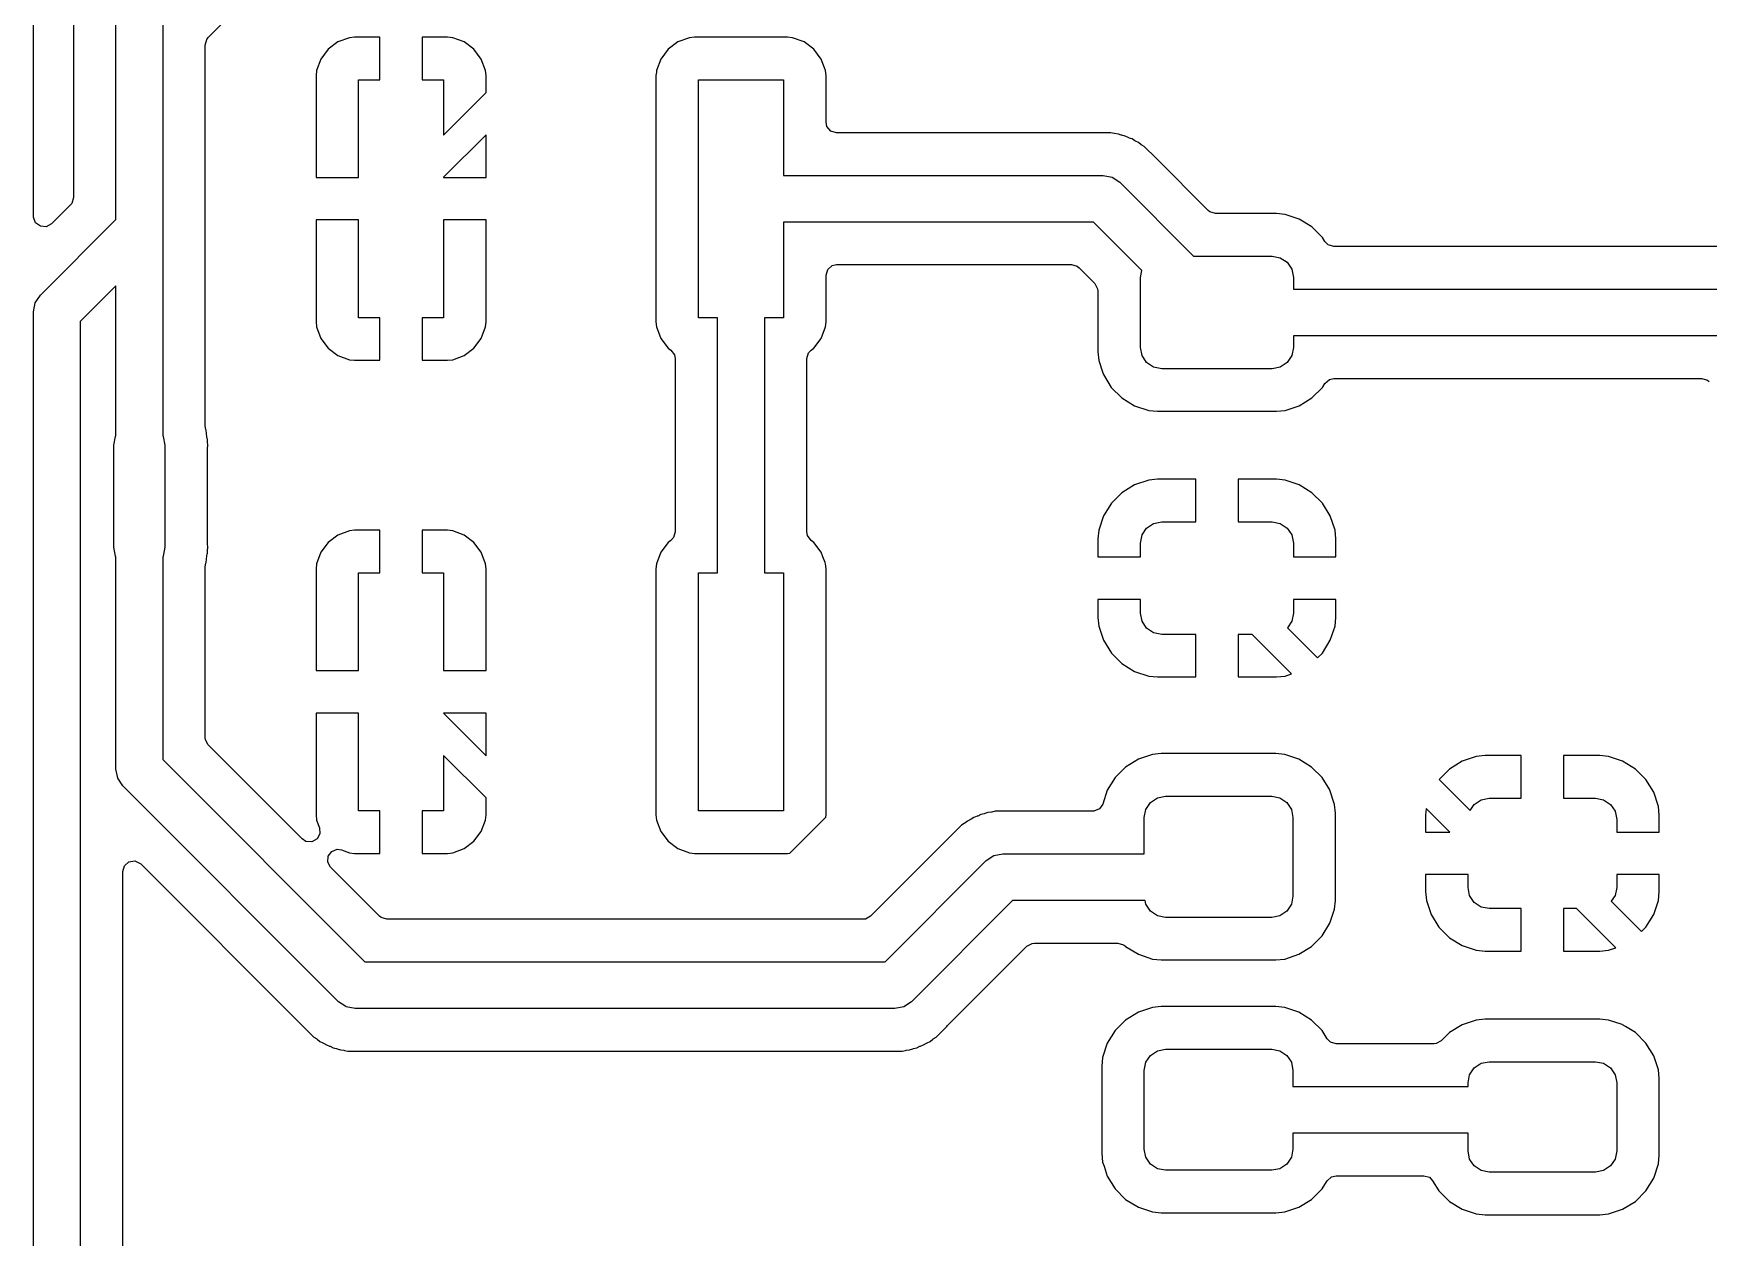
# Model space of a CAD drawing. Extents: x 3.05 to 6.13, y -3.89 to -1.91.
# Drawn here: x 3.051 to 3.827, y -3.367 to -2.809 of the extents above; entities that cross this region are included whole.
import ezdxf

# ---------------------------------------------------------------- set-up
doc = ezdxf.new("R2010")
doc.units = 0
doc.header["$MEASUREMENT"] = 0
doc.layers.add('BLACK', color=7, linetype='CONTINUOUS')

msp = doc.modelspace()

# ---------------------------------------------------------------- linework, layer by layer
at = {"layer": 'BLACK', "linetype": 'CONTINUOUS'}
for p, q in [((3.051, -2.89403), (3.051, -2.36094)), ((3.13196, -2.81122), (3.16122, -2.78196)), ((3.06947, -2.79656), (3.06947, -2.88533)), ((3.08917, -2.89552), (3.08917, -2.8)), ((3.11083, -2.80448), (3.11083, -2.9)), ((3.13053, -2.81467), (3.13131, -2.81203)), ((3.13053, -2.87598), (3.13053, -2.81467)), ((3.13131, -2.81203), (3.13196, -2.81122)), ((3.18751, -2.81665), (3.18412, -2.82118)), ((3.19204, -2.81325), (3.18751, -2.81665)), ((3.18751, -2.81665), (3.18751, -2.81665)), ((3.19735, -2.81128), (3.19204, -2.81325)), ((3.19204, -2.81325), (3.19204, -2.81325)), ((3.19969, -2.81102), (3.19735, -2.81128)), ((3.19735, -2.81128), (3.19735, -2.81128)), ((3.21142, -2.81102), (3.19969, -2.81102)), ((3.21142, -2.83071), (3.21142, -2.81102)), ((3.24283, -2.81102), (3.2311, -2.81102)), ((3.2311, -2.81102), (3.2311, -2.83071)), ((3.24517, -2.81128), (3.24283, -2.81102)), ((3.25048, -2.81325), (3.24517, -2.81128)), ((3.24517, -2.81128), (3.24517, -2.81128)), ((3.25501, -2.81665), (3.25048, -2.81325)), ((3.25048, -2.81325), (3.25048, -2.81325)), ((3.2584, -2.82118), (3.25501, -2.81665)), ((3.25501, -2.81665), (3.25501, -2.81665)), ((3.34498, -2.81663), (3.34158, -2.82117)), ((3.34951, -2.81324), (3.34498, -2.81663)), ((3.34498, -2.81663), (3.34498, -2.81663)), ((3.35482, -2.81126), (3.34951, -2.81324)), ((3.34951, -2.81324), (3.34951, -2.81324)), ((3.35717, -2.811), (3.35482, -2.81126)), ((3.40031, -2.811), (3.35717, -2.811)), ((3.35717, -2.811), (3.35717, -2.811)), ((3.40266, -2.81126), (3.40031, -2.811)), ((3.40031, -2.811), (3.40031, -2.811)), ((3.40031, -2.811), (3.40031, -2.811)), ((3.40031, -2.811), (3.40031, -2.811)), ((3.40797, -2.81324), (3.40266, -2.81126)), ((3.40266, -2.81126), (3.40266, -2.81126)), ((3.4125, -2.81663), (3.40797, -2.81324)), ((3.40797, -2.81324), (3.40797, -2.81324)), ((3.4159, -2.82117), (3.4125, -2.81663)), ((3.4125, -2.81663), (3.4125, -2.81663)), ((3.18412, -2.82118), (3.18214, -2.82648)), ((3.18412, -2.82118), (3.18412, -2.82118)), ((3.26038, -2.82648), (3.2584, -2.82118)), ((3.2584, -2.82118), (3.2584, -2.82118)), ((3.34158, -2.82117), (3.3396, -2.82648)), ((3.34158, -2.82117), (3.34158, -2.82117)), ((3.41743, -2.82528), (3.4159, -2.82117)), ((3.4159, -2.82117), (3.4159, -2.82117)), ((3.18214, -2.82648), (3.18189, -2.82883)), ((3.18189, -2.82883), (3.18189, -2.87598)), ((3.18214, -2.82648), (3.18214, -2.82648)), ((3.20157, -2.87598), (3.20157, -2.83071)), ((3.20157, -2.83071), (3.21142, -2.83071)), ((3.2311, -2.83071), (3.24094, -2.83071)), ((3.24094, -2.83071), (3.24094, -2.8564)), ((3.26063, -2.82883), (3.26038, -2.82648)), ((3.26038, -2.82648), (3.26038, -2.82648)), ((3.26063, -2.83671), (3.26063, -2.82883)), ((3.26063, -2.82883), (3.26063, -2.82883)), ((3.33952, -2.82725), (3.33935, -2.82882)), ((3.33935, -2.82882), (3.33935, -2.82882)), ((3.33935, -2.82882), (3.33935, -2.94283)), ((3.3396, -2.82648), (3.33952, -2.82725)), ((3.35906, -2.94094), (3.35906, -2.83071)), ((3.35906, -2.83071), (3.39843, -2.83071)), ((3.39843, -2.83071), (3.39843, -2.875)), ((3.41788, -2.82648), (3.41743, -2.82528)), ((3.41813, -2.82882), (3.41788, -2.82648)), ((3.41813, -2.85041), (3.41813, -2.82882)), ((3.41813, -2.82882), (3.41813, -2.82882)), ((3.41813, -2.82882), (3.41813, -2.82882)), ((3.24094, -2.8564), (3.26063, -2.83671)), ((3.41857, -2.85244), (3.41813, -2.85041)), ((3.42037, -2.85452), (3.41857, -2.85244)), ((3.42301, -2.8553), (3.42037, -2.85452)), ((3.54827, -2.8553), (3.42301, -2.8553)), ((3.55, -2.8553), (3.54827, -2.8553)), ((3.55154, -2.85565), (3.55, -2.8553)), ((3.55, -2.8553), (3.55, -2.8553)), ((3.26063, -2.8562), (3.24094, -2.87589)), ((3.26063, -2.87598), (3.26063, -2.8562)), ((3.55181, -2.85569), (3.55154, -2.85565)), ((3.55339, -2.85587), (3.55181, -2.85569)), ((3.55369, -2.85598), (3.55339, -2.85587)), ((3.55339, -2.85587), (3.55339, -2.85587)), ((3.55339, -2.85587), (3.55339, -2.85587)), ((3.55489, -2.8564), (3.55369, -2.85598)), ((3.55515, -2.85647), (3.55489, -2.8564)), ((3.5567, -2.85683), (3.55515, -2.85647)), ((3.55813, -2.85752), (3.5567, -2.85683)), ((3.5567, -2.85683), (3.5567, -2.85683)), ((3.55839, -2.85762), (3.55813, -2.85752)), ((3.55914, -2.85788), (3.55839, -2.85762)), ((3.55989, -2.85814), (3.55914, -2.85788)), ((3.56123, -2.85899), (3.55989, -2.85814)), ((3.55989, -2.85814), (3.55989, -2.85814)), ((3.55989, -2.85814), (3.55989, -2.85814)), ((3.56147, -2.85912), (3.56123, -2.85899)), ((3.5629, -2.85981), (3.56147, -2.85912)), ((3.56414, -2.8608), (3.5629, -2.85981)), ((3.5629, -2.85981), (3.5629, -2.85981)), ((3.56437, -2.86096), (3.56414, -2.8608)), ((3.56546, -2.86165), (3.56437, -2.86096)), ((3.56571, -2.86181), (3.56546, -2.86165)), ((3.57085, -2.86695), (3.56571, -2.86181)), ((3.56571, -2.86181), (3.56571, -2.86181)), ((3.59517, -2.89127), (3.57085, -2.86695)), ((3.57085, -2.86695), (3.57085, -2.86695)), ((3.13053, -2.89567), (3.13053, -2.87598)), ((3.18189, -2.87598), (3.20157, -2.87598)), ((3.24094, -2.87589), (3.24094, -2.87598)), ((3.24094, -2.87598), (3.26063, -2.87598)), ((3.39843, -2.875), (3.54656, -2.875)), ((3.54656, -2.875), (3.5507, -2.87582)), ((3.5507, -2.87582), (3.5507, -2.87582)), ((3.5507, -2.87582), (3.55421, -2.87817)), ((3.55421, -2.87817), (3.58844, -2.9124)), ((3.06947, -2.88533), (3.06869, -2.88797)), ((3.05102, -2.89438), (3.051, -2.89403)), ((3.06804, -2.88878), (3.05934, -2.89748)), ((3.06869, -2.88797), (3.06804, -2.88878)), ((3.59599, -2.89192), (3.59517, -2.89127)), ((3.59863, -2.8927), (3.59599, -2.89192)), ((3.62677, -2.8927), (3.59863, -2.8927)), ((3.63082, -2.89311), (3.62677, -2.8927)), ((3.62677, -2.8927), (3.62677, -2.8927)), ((3.63738, -2.89528), (3.63082, -2.89311)), ((3.63082, -2.89311), (3.63082, -2.89311)), ((3.05198, -2.89696), (3.05102, -2.89438)), ((3.05418, -2.89861), (3.05198, -2.89696)), ((3.05416, -2.93053), (3.08917, -2.89552)), ((3.05692, -2.8988), (3.05418, -2.89861)), ((3.05934, -2.89748), (3.05692, -2.8988)), ((3.11083, -2.9), (3.11083, -2.99549)), ((3.13053, -2.991), (3.13053, -2.89567)), ((3.20157, -2.89567), (3.18189, -2.89567)), ((3.18189, -2.89567), (3.18189, -2.94283)), ((3.20157, -2.94094), (3.20157, -2.89567)), ((3.26063, -2.89567), (3.24094, -2.89567)), ((3.24094, -2.89567), (3.24094, -2.94094)), ((3.26063, -2.94283), (3.26063, -2.89567)), ((3.54207, -2.89665), (3.39843, -2.89665)), ((3.39843, -2.89665), (3.39843, -2.94094)), ((3.56442, -2.91901), (3.54207, -2.89665)), ((3.64325, -2.89891), (3.63738, -2.89528)), ((3.64814, -2.90379), (3.64325, -2.89891)), ((3.64926, -2.90561), (3.64814, -2.90379)), ((3.64927, -2.90563), (3.64926, -2.90561)), ((3.65079, -2.90718), (3.64927, -2.90563)), ((3.65343, -2.90795), (3.65079, -2.90718)), ((3.8402, -2.90795), (3.65343, -2.90795)), ((3.4189, -2.9186), (3.42098, -2.9168)), ((3.42098, -2.9168), (3.42301, -2.91636)), ((3.42301, -2.91636), (3.53189, -2.91636)), ((3.53189, -2.91636), (3.53453, -2.91713)), ((3.53453, -2.91713), (3.53534, -2.91779)), ((3.58844, -2.9124), (3.6248, -2.9124)), ((3.6248, -2.9124), (3.62857, -2.91315)), ((3.62857, -2.91315), (3.63176, -2.91528)), ((3.63176, -2.91528), (3.6339, -2.91848)), ((3.41813, -2.92124), (3.4189, -2.9186)), ((3.41813, -2.94283), (3.41813, -2.92124)), ((3.53534, -2.91779), (3.54264, -2.92509)), ((3.54264, -2.92509), (3.54396, -2.92751)), ((3.56378, -2.92224), (3.56442, -2.91901)), ((3.56378, -2.95472), (3.56378, -2.92224)), ((3.6339, -2.91848), (3.63465, -2.92224)), ((3.63465, -2.92224), (3.63465, -2.92766)), ((3.05181, -2.93405), (3.05416, -2.93053)), ((3.05416, -2.93053), (3.05416, -2.93053)), ((3.08917, -2.92614), (3.07264, -2.94267)), ((3.08917, -2.99549), (3.08917, -2.92614)), ((3.54396, -2.92751), (3.54407, -2.92855)), ((3.54407, -2.92855), (3.54407, -2.95669)), ((3.63465, -2.92766), (3.83848, -2.92766)), ((3.05098, -2.93819), (3.05181, -2.93405)), ((3.05098, -3.26181), (3.05098, -2.93819)), ((3.07264, -2.94267), (3.07264, -3.26181)), ((3.18189, -2.94283), (3.18214, -2.94517)), ((3.18214, -2.94517), (3.18214, -2.94517)), ((3.18214, -2.94517), (3.18412, -2.95048)), ((3.21142, -2.94094), (3.20157, -2.94094)), ((3.21142, -2.96063), (3.21142, -2.94094)), ((3.24094, -2.94094), (3.2311, -2.94094)), ((3.2311, -2.94094), (3.2311, -2.96063)), ((3.2584, -2.95048), (3.26038, -2.94517)), ((3.26038, -2.94517), (3.26063, -2.94283)), ((3.26038, -2.94517), (3.26038, -2.94517)), ((3.26063, -2.94283), (3.26063, -2.94283)), ((3.33935, -2.94283), (3.33935, -2.94283)), ((3.33935, -2.94283), (3.3396, -2.94518)), ((3.3396, -2.94518), (3.34158, -2.95049)), ((3.36791, -2.94094), (3.35906, -2.94094)), ((3.36791, -3.05906), (3.36791, -2.94094)), ((3.39843, -2.94094), (3.38957, -2.94094)), ((3.38957, -2.94094), (3.38957, -3.05906)), ((3.4159, -2.95049), (3.41788, -2.94518)), ((3.41788, -2.94518), (3.41813, -2.94283)), ((3.18412, -2.95048), (3.18412, -2.95048)), ((3.18412, -2.95048), (3.18751, -2.95501)), ((3.18751, -2.95501), (3.18751, -2.95501)), ((3.18751, -2.95501), (3.19204, -2.9584)), ((3.25048, -2.9584), (3.25501, -2.95501)), ((3.25501, -2.95501), (3.2584, -2.95048)), ((3.25501, -2.95501), (3.25501, -2.95501)), ((3.2584, -2.95048), (3.2584, -2.95048)), ((3.34158, -2.95049), (3.34158, -2.95049)), ((3.34158, -2.95049), (3.34158, -2.95049)), ((3.34158, -2.95049), (3.34498, -2.95502)), ((3.34498, -2.95502), (3.34498, -2.95502)), ((3.34498, -2.95502), (3.34498, -2.95502)), ((3.34498, -2.95502), (3.34498, -2.95502)), ((3.34498, -2.95502), (3.34625, -2.95598)), ((3.34625, -2.95598), (3.3479, -2.95818)), ((3.41005, -2.95724), (3.41123, -2.95598)), ((3.41123, -2.95598), (3.4125, -2.95502)), ((3.4125, -2.95502), (3.4159, -2.95049)), ((3.56453, -2.95849), (3.56378, -2.95472)), ((3.63465, -2.95472), (3.6339, -2.95849)), ((3.834, -2.94931), (3.63465, -2.94931)), ((3.63465, -2.94931), (3.63465, -2.95472)), ((3.19204, -2.9584), (3.19204, -2.9584)), ((3.19204, -2.9584), (3.19735, -2.96038)), ((3.19735, -2.96038), (3.19735, -2.96038)), ((3.19735, -2.96038), (3.19969, -2.96063)), ((3.19969, -2.96063), (3.19969, -2.96063)), ((3.19969, -2.96063), (3.21142, -2.96063)), ((3.2311, -2.96063), (3.24283, -2.96063)), ((3.24283, -2.96063), (3.24517, -2.96038)), ((3.24283, -2.96063), (3.24283, -2.96063)), ((3.24517, -2.96038), (3.25048, -2.9584)), ((3.24517, -2.96038), (3.24517, -2.96038)), ((3.25048, -2.9584), (3.25048, -2.9584)), ((3.3479, -2.95818), (3.34821, -2.95988)), ((3.34821, -2.95988), (3.34821, -3.04012)), ((3.40927, -2.95988), (3.41005, -2.95724)), ((3.40927, -3.04012), (3.40927, -2.95988)), ((3.54407, -2.95669), (3.54407, -2.95669)), ((3.54407, -2.95669), (3.54449, -2.96074)), ((3.54449, -2.96074), (3.54449, -2.96074)), ((3.54449, -2.96074), (3.54636, -2.96639)), ((3.56666, -2.96168), (3.56453, -2.95849)), ((3.56986, -2.96382), (3.56666, -2.96168)), ((3.57362, -2.96457), (3.56986, -2.96382)), ((3.62857, -2.96382), (3.6248, -2.96457)), ((3.63176, -2.96168), (3.62857, -2.96382)), ((3.6339, -2.95849), (3.63176, -2.96168)), ((3.54636, -2.96639), (3.54666, -2.9673)), ((3.54666, -2.9673), (3.55029, -2.97318)), ((3.6248, -2.96457), (3.57362, -2.96457)), ((3.64814, -2.97318), (3.64927, -2.97133)), ((3.64927, -2.97133), (3.65132, -2.9695)), ((3.65132, -2.9695), (3.65343, -2.96902)), ((3.65343, -2.96902), (3.82382, -2.96902)), ((3.82382, -2.96902), (3.82645, -2.96979)), ((3.82645, -2.96979), (3.82727, -2.97045)), ((3.55029, -2.97318), (3.55517, -2.97806)), ((3.55517, -2.97806), (3.56105, -2.98169)), ((3.63738, -2.98169), (3.64325, -2.97806)), ((3.64325, -2.97806), (3.64814, -2.97318)), ((3.56105, -2.98169), (3.56761, -2.98386)), ((3.56761, -2.98386), (3.57165, -2.98427)), ((3.57165, -2.98427), (3.62677, -2.98427)), ((3.62677, -2.98427), (3.63082, -2.98386)), ((3.63082, -2.98386), (3.63738, -2.98169)), ((3.13081, -2.99262), (3.13053, -2.991)), ((3.13092, -2.99294), (3.13081, -2.99262)), ((3.13127, -2.99608), (3.13092, -2.99294)), ((3.13092, -2.99294), (3.13092, -2.99294)), ((3.08819, -3), (3.0889, -2.99596)), ((3.08819, -3.04724), (3.08819, -3)), ((3.0889, -2.99596), (3.08917, -2.99549)), ((3.11083, -2.99549), (3.1111, -2.99596)), ((3.1111, -2.99596), (3.11181, -3)), ((3.11181, -3), (3.11181, -3.04724)), ((3.13144, -2.99691), (3.13127, -2.99608)), ((3.13152, -2.99717), (3.13144, -2.99691)), ((3.13152, -2.99809), (3.13152, -2.99717)), ((3.13153, -2.99837), (3.13152, -2.99809)), ((3.13152, -3.00191), (3.13153, -3.00163)), ((3.13152, -3.04534), (3.13152, -3.00191)), ((3.13172, -3), (3.13153, -2.99837)), ((3.13153, -3.00163), (3.13172, -3)), ((3.56106, -3.01833), (3.55518, -3.02196)), ((3.56761, -3.01616), (3.56106, -3.01833)), ((3.56106, -3.01833), (3.56106, -3.01833)), ((3.57165, -3.01575), (3.56761, -3.01616)), ((3.58937, -3.01575), (3.57165, -3.01575)), ((3.57165, -3.01575), (3.57165, -3.01575)), ((3.58937, -3.03543), (3.58937, -3.01575)), ((3.62677, -3.01575), (3.60906, -3.01575)), ((3.60906, -3.01575), (3.60906, -3.03543)), ((3.63081, -3.01616), (3.62677, -3.01575)), ((3.63737, -3.01833), (3.63081, -3.01616)), ((3.63081, -3.01616), (3.63081, -3.01616)), ((3.64324, -3.02196), (3.63737, -3.01833)), ((3.63737, -3.01833), (3.63737, -3.01833)), ((3.55518, -3.02196), (3.5503, -3.02684)), ((3.64812, -3.02684), (3.64324, -3.02196)), ((3.54668, -3.03271), (3.54451, -3.03926)), ((3.5503, -3.02684), (3.54668, -3.03271)), ((3.54668, -3.03271), (3.54668, -3.03271)), ((3.65175, -3.03271), (3.64812, -3.02684)), ((3.65392, -3.03926), (3.65175, -3.03271)), ((3.65175, -3.03271), (3.65175, -3.03271)), ((3.19204, -3.0416), (3.18751, -3.04499)), ((3.19735, -3.03962), (3.19204, -3.0416)), ((3.19204, -3.0416), (3.19204, -3.0416)), ((3.19969, -3.03937), (3.19735, -3.03962)), ((3.19735, -3.03962), (3.19735, -3.03962)), ((3.21142, -3.03937), (3.19969, -3.03937)), ((3.21142, -3.05906), (3.21142, -3.03937)), ((3.24283, -3.03937), (3.2311, -3.03937)), ((3.2311, -3.03937), (3.2311, -3.05906)), ((3.24517, -3.03962), (3.24283, -3.03937)), ((3.25048, -3.0416), (3.24517, -3.03962)), ((3.24517, -3.03962), (3.24517, -3.03962)), ((3.25501, -3.04499), (3.25048, -3.0416)), ((3.25048, -3.0416), (3.25048, -3.0416)), ((3.34821, -3.04012), (3.34743, -3.04276)), ((3.40958, -3.04182), (3.40927, -3.04012)), ((3.54451, -3.03926), (3.54409, -3.04331)), ((3.54451, -3.03926), (3.54451, -3.03926)), ((3.56378, -3.04528), (3.56453, -3.04151)), ((3.56453, -3.04151), (3.56666, -3.03832)), ((3.56666, -3.03832), (3.56986, -3.03618)), ((3.56986, -3.03618), (3.57362, -3.03543)), ((3.57362, -3.03543), (3.58937, -3.03543)), ((3.60906, -3.03543), (3.6248, -3.03543)), ((3.6248, -3.03543), (3.62857, -3.03618)), ((3.62857, -3.03618), (3.63176, -3.03832)), ((3.63176, -3.03832), (3.6339, -3.04151)), ((3.6339, -3.04151), (3.63465, -3.04528)), ((3.65433, -3.04331), (3.65392, -3.03926)), ((3.0889, -3.05128), (3.08819, -3.04724)), ((3.11181, -3.04724), (3.1111, -3.05128)), ((3.13153, -3.04561), (3.13152, -3.04534)), ((3.13152, -3.04915), (3.13153, -3.04888)), ((3.13152, -3.05008), (3.13152, -3.04915)), ((3.13172, -3.04724), (3.13153, -3.04561)), ((3.13153, -3.04888), (3.13172, -3.04724)), ((3.18412, -3.04952), (3.18214, -3.05483)), ((3.18751, -3.04499), (3.18412, -3.04952)), ((3.18412, -3.04952), (3.18412, -3.04952)), ((3.18751, -3.04499), (3.18751, -3.04499)), ((3.2584, -3.04952), (3.25501, -3.04499)), ((3.25501, -3.04499), (3.25501, -3.04499)), ((3.26038, -3.05483), (3.2584, -3.04952)), ((3.2584, -3.04952), (3.2584, -3.04952)), ((3.34158, -3.04951), (3.3396, -3.05482)), ((3.34498, -3.04498), (3.34158, -3.04951)), ((3.34158, -3.04951), (3.34158, -3.04951)), ((3.34625, -3.04402), (3.34498, -3.04498)), ((3.34498, -3.04498), (3.34498, -3.04498)), ((3.34743, -3.04276), (3.34625, -3.04402)), ((3.41123, -3.04402), (3.40958, -3.04182)), ((3.4125, -3.04498), (3.41123, -3.04402)), ((3.4159, -3.04951), (3.4125, -3.04498)), ((3.4125, -3.04498), (3.4125, -3.04498)), ((3.4125, -3.04498), (3.4125, -3.04498)), ((3.4125, -3.04498), (3.4125, -3.04498)), ((3.4167, -3.05167), (3.4159, -3.04951)), ((3.4159, -3.04951), (3.4159, -3.04951)), ((3.54409, -3.04331), (3.54409, -3.05167)), ((3.56378, -3.05167), (3.56378, -3.04528)), ((3.63465, -3.04528), (3.63465, -3.05167)), ((3.65433, -3.05167), (3.65433, -3.04331)), ((3.65433, -3.04331), (3.65433, -3.04331)), ((3.08917, -3.05175), (3.0889, -3.05128)), ((3.08917, -3.15), (3.08917, -3.05175)), ((3.1111, -3.05128), (3.11083, -3.05175)), ((3.11083, -3.05175), (3.11083, -3.14552)), ((3.13053, -3.05624), (3.13081, -3.05463)), ((3.13053, -3.10433), (3.13053, -3.05624)), ((3.13081, -3.05463), (3.13092, -3.0543)), ((3.13092, -3.0543), (3.13127, -3.05116)), ((3.13092, -3.0543), (3.13092, -3.0543)), ((3.13092, -3.0543), (3.13092, -3.0543)), ((3.13092, -3.0543), (3.13092, -3.0543)), ((3.13127, -3.05116), (3.13144, -3.05033)), ((3.13144, -3.05033), (3.13152, -3.05008)), ((3.18214, -3.05483), (3.18189, -3.05717)), ((3.18189, -3.05717), (3.18189, -3.10433)), ((3.18214, -3.05483), (3.18214, -3.05483)), ((3.26063, -3.05717), (3.26038, -3.05483)), ((3.26038, -3.05483), (3.26038, -3.05483)), ((3.26063, -3.10433), (3.26063, -3.05717)), ((3.26063, -3.05717), (3.26063, -3.05717)), ((3.3396, -3.05482), (3.33935, -3.05717)), ((3.33935, -3.05717), (3.33935, -3.05717)), ((3.33935, -3.05717), (3.33935, -3.05717)), ((3.33935, -3.05717), (3.33935, -3.17118)), ((3.41768, -3.0543), (3.4167, -3.05167)), ((3.41788, -3.05482), (3.41768, -3.0543)), ((3.41813, -3.05717), (3.41788, -3.05482)), ((3.41813, -3.07136), (3.41813, -3.05717)), ((3.54409, -3.05167), (3.56378, -3.05167)), ((3.63465, -3.05167), (3.65433, -3.05167)), ((3.20157, -3.10433), (3.20157, -3.05906)), ((3.20157, -3.05906), (3.21142, -3.05906)), ((3.2311, -3.05906), (3.24094, -3.05906)), ((3.24094, -3.05906), (3.24094, -3.10433)), ((3.35906, -3.16929), (3.35906, -3.05906)), ((3.35906, -3.05906), (3.36791, -3.05906)), ((3.38957, -3.05906), (3.39843, -3.05906)), ((3.39843, -3.05906), (3.39843, -3.16929)), ((3.41813, -3.17118), (3.41813, -3.07136)), ((3.56378, -3.07136), (3.54409, -3.07136)), ((3.54409, -3.07136), (3.54409, -3.07972)), ((3.56378, -3.07776), (3.56378, -3.07136)), ((3.65433, -3.07136), (3.63465, -3.07136)), ((3.63465, -3.07136), (3.63465, -3.07776)), ((3.65433, -3.07972), (3.65433, -3.07136)), ((3.54409, -3.07972), (3.54451, -3.08377)), ((3.56453, -3.08152), (3.56378, -3.07776)), ((3.63465, -3.07776), (3.6339, -3.08152)), ((3.65392, -3.08377), (3.65433, -3.07972)), ((3.65433, -3.07972), (3.65433, -3.07972)), ((3.54451, -3.08377), (3.54668, -3.09032)), ((3.56666, -3.08472), (3.56453, -3.08152)), ((3.56986, -3.08685), (3.56666, -3.08472)), ((3.57362, -3.0876), (3.56986, -3.08685)), ((3.58937, -3.0876), (3.57362, -3.0876)), ((3.58937, -3.10728), (3.58937, -3.0876)), ((3.60906, -3.0876), (3.60906, -3.10728)), ((3.61555, -3.0876), (3.60906, -3.0876)), ((3.63383, -3.10587), (3.61555, -3.0876)), ((3.6339, -3.08152), (3.63192, -3.08448)), ((3.63192, -3.08448), (3.64588, -3.09844)), ((3.65175, -3.09032), (3.65392, -3.08377)), ((3.65392, -3.08377), (3.65392, -3.08377)), ((3.54668, -3.09032), (3.54668, -3.09032)), ((3.54668, -3.09032), (3.5503, -3.09619)), ((3.64812, -3.09619), (3.65175, -3.09032)), ((3.65175, -3.09032), (3.65175, -3.09032)), ((3.5503, -3.09619), (3.55518, -3.10108)), ((3.55518, -3.10108), (3.56106, -3.1047)), ((3.64588, -3.09844), (3.64812, -3.09619)), ((3.13053, -3.13533), (3.13053, -3.10433)), ((3.18189, -3.10433), (3.20157, -3.10433)), ((3.24094, -3.10433), (3.26063, -3.10433)), ((3.56106, -3.1047), (3.56106, -3.1047)), ((3.56106, -3.1047), (3.56761, -3.10687)), ((3.56761, -3.10687), (3.56761, -3.10687)), ((3.56761, -3.10687), (3.57165, -3.10728)), ((3.57165, -3.10728), (3.58937, -3.10728)), ((3.58937, -3.10728), (3.58937, -3.10728)), ((3.60906, -3.10728), (3.62677, -3.10728)), ((3.62677, -3.10728), (3.63081, -3.10687)), ((3.62677, -3.10728), (3.62677, -3.10728)), ((3.63081, -3.10687), (3.63383, -3.10587)), ((3.20157, -3.12402), (3.18189, -3.12402)), ((3.18189, -3.12402), (3.18189, -3.17117)), ((3.20157, -3.16929), (3.20157, -3.12402)), ((3.26063, -3.12402), (3.24094, -3.12402)), ((3.24094, -3.12402), (3.24094, -3.12411)), ((3.24094, -3.12411), (3.26063, -3.1438)), ((3.26063, -3.1438), (3.26063, -3.12402)), ((3.13064, -3.13637), (3.13053, -3.13533)), ((3.13196, -3.13878), (3.13064, -3.13637)), ((3.17546, -3.18228), (3.13196, -3.13878)), ((3.08985, -3.15342), (3.08917, -3.15)), ((3.11083, -3.14552), (3.20448, -3.23917)), ((3.26063, -3.16329), (3.24094, -3.1436)), ((3.24094, -3.1436), (3.24094, -3.16929)), ((3.55694, -3.14901), (3.55206, -3.15389)), ((3.56282, -3.14538), (3.55694, -3.14901)), ((3.55694, -3.14901), (3.55694, -3.14901)), ((3.56938, -3.14321), (3.56282, -3.14538)), ((3.56282, -3.14538), (3.56282, -3.14538)), ((3.57342, -3.1428), (3.56938, -3.14321)), ((3.56938, -3.14321), (3.56938, -3.14321)), ((3.62658, -3.1428), (3.57342, -3.1428)), ((3.57342, -3.1428), (3.57342, -3.1428)), ((3.63062, -3.14321), (3.62658, -3.1428)), ((3.62658, -3.1428), (3.62658, -3.1428)), ((3.63211, -3.1437), (3.63062, -3.14321)), ((3.63062, -3.14321), (3.63062, -3.14321)), ((3.63718, -3.14538), (3.63211, -3.1437)), ((3.64306, -3.14901), (3.63718, -3.14538)), ((3.63718, -3.14538), (3.63718, -3.14538)), ((3.64794, -3.15389), (3.64306, -3.14901)), ((3.64306, -3.14901), (3.64306, -3.14901)), ((3.70695, -3.14991), (3.70215, -3.15471)), ((3.71283, -3.14629), (3.70695, -3.14991)), ((3.71938, -3.14411), (3.71283, -3.14629)), ((3.71283, -3.14629), (3.71283, -3.14629)), ((3.72343, -3.1437), (3.71938, -3.14411)), ((3.74016, -3.1437), (3.72343, -3.1437)), ((3.72343, -3.1437), (3.72343, -3.1437)), ((3.74016, -3.16339), (3.74016, -3.1437)), ((3.77657, -3.1437), (3.75984, -3.1437)), ((3.75984, -3.1437), (3.75984, -3.16339)), ((3.78062, -3.14411), (3.77657, -3.1437)), ((3.78717, -3.14629), (3.78062, -3.14411)), ((3.78062, -3.14411), (3.78062, -3.14411)), ((3.79305, -3.14991), (3.78717, -3.14629)), ((3.78717, -3.14629), (3.78717, -3.14629)), ((3.79793, -3.15479), (3.79305, -3.14991)), ((3.09, -3.15414), (3.08985, -3.15342)), ((3.09234, -3.15766), (3.09, -3.15414)), ((3.19234, -3.25766), (3.09234, -3.15766)), ((3.55206, -3.15389), (3.54843, -3.15977)), ((3.55206, -3.15389), (3.55206, -3.15389)), ((3.65147, -3.15961), (3.64794, -3.15389)), ((3.64794, -3.15389), (3.64794, -3.15389)), ((3.70215, -3.15471), (3.71654, -3.1691)), ((3.80155, -3.16066), (3.79793, -3.15479)), ((3.26063, -3.17117), (3.26063, -3.16329)), ((3.54843, -3.15977), (3.54633, -3.16612)), ((3.54843, -3.15977), (3.54843, -3.15977)), ((3.5663, -3.16858), (3.56843, -3.16538)), ((3.56843, -3.16538), (3.57163, -3.16325)), ((3.57163, -3.16325), (3.57539, -3.1625)), ((3.57539, -3.1625), (3.62461, -3.1625)), ((3.62461, -3.1625), (3.62837, -3.16325)), ((3.62837, -3.16325), (3.63157, -3.16538)), ((3.63157, -3.16538), (3.6337, -3.16858)), ((3.65157, -3.15977), (3.65147, -3.15961)), ((3.65374, -3.16633), (3.65157, -3.15977)), ((3.71843, -3.16627), (3.72163, -3.16414)), ((3.72163, -3.16414), (3.72539, -3.16339)), ((3.72539, -3.16339), (3.74016, -3.16339)), ((3.75984, -3.16339), (3.77461, -3.16339)), ((3.77461, -3.16339), (3.77837, -3.16414)), ((3.77837, -3.16414), (3.78157, -3.16627)), ((3.80372, -3.16722), (3.80155, -3.16066)), ((3.80155, -3.16066), (3.80155, -3.16066)), ((3.18189, -3.17117), (3.18214, -3.17352)), ((3.18214, -3.17352), (3.18214, -3.17352)), ((3.18214, -3.17352), (3.18349, -3.17712)), ((3.21142, -3.16929), (3.20157, -3.16929)), ((3.21142, -3.18898), (3.21142, -3.16929)), ((3.24094, -3.16929), (3.2311, -3.16929)), ((3.2311, -3.16929), (3.2311, -3.18898)), ((3.2584, -3.17882), (3.26038, -3.17352)), ((3.26038, -3.17352), (3.26063, -3.17117)), ((3.26038, -3.17352), (3.26038, -3.17352)), ((3.26063, -3.17117), (3.26063, -3.17117)), ((3.33935, -3.17118), (3.33935, -3.17118)), ((3.33935, -3.17118), (3.3396, -3.17352)), ((3.3396, -3.17352), (3.34158, -3.17883)), ((3.39843, -3.16929), (3.35906, -3.16929)), ((3.40137, -3.18888), (3.41802, -3.17224)), ((3.41802, -3.17224), (3.41813, -3.17118)), ((3.48508, -3.1733), (3.48365, -3.17398)), ((3.48532, -3.17316), (3.48508, -3.1733)), ((3.48667, -3.17232), (3.48532, -3.17316)), ((3.48817, -3.17179), (3.48667, -3.17232)), ((3.48667, -3.17232), (3.48667, -3.17232)), ((3.48842, -3.17169), (3.48817, -3.17179)), ((3.48985, -3.171), (3.48842, -3.17169)), ((3.4914, -3.17065), (3.48985, -3.171)), ((3.49166, -3.17057), (3.4914, -3.17065)), ((3.49316, -3.17005), (3.49166, -3.17057)), ((3.49474, -3.16987), (3.49316, -3.17005)), ((3.49501, -3.16982), (3.49474, -3.16987)), ((3.49656, -3.16947), (3.49501, -3.16982)), ((3.50344, -3.16947), (3.49656, -3.16947)), ((3.49656, -3.16947), (3.49656, -3.16947)), ((3.49656, -3.16947), (3.49656, -3.16947)), ((3.54169, -3.16947), (3.50344, -3.16947)), ((3.54222, -3.16944), (3.54169, -3.16947)), ((3.54476, -3.16838), (3.54222, -3.16944)), ((3.54633, -3.16612), (3.54476, -3.16838)), ((3.56555, -3.17234), (3.5663, -3.16858)), ((3.56555, -3.18917), (3.56555, -3.17234)), ((3.6337, -3.16858), (3.63445, -3.17234)), ((3.63445, -3.17234), (3.63445, -3.20876)), ((3.65415, -3.17037), (3.65374, -3.16633)), ((3.65415, -3.17913), (3.65415, -3.17037)), ((3.69618, -3.16822), (3.69587, -3.17126)), ((3.69587, -3.17126), (3.69587, -3.17913)), ((3.70709, -3.17913), (3.69618, -3.16822)), ((3.71654, -3.1691), (3.71843, -3.16627)), ((3.78157, -3.16627), (3.7837, -3.16946)), ((3.7837, -3.16946), (3.78445, -3.17323)), ((3.78445, -3.17323), (3.78445, -3.17913)), ((3.80393, -3.16929), (3.80372, -3.16722)), ((3.80413, -3.17126), (3.80393, -3.16929)), ((3.80413, -3.17913), (3.80413, -3.17126)), ((3.80413, -3.17126), (3.80413, -3.17126)), ((3.18368, -3.17987), (3.18236, -3.18228)), ((3.18349, -3.17712), (3.18368, -3.17987)), ((3.25501, -3.18335), (3.2584, -3.17882)), ((3.2584, -3.17882), (3.2584, -3.17882)), ((3.34158, -3.17883), (3.34158, -3.17883)), ((3.34158, -3.17883), (3.34498, -3.18337)), ((3.47894, -3.17789), (3.43878, -3.21804)), ((3.47998, -3.17684), (3.47894, -3.17789)), ((3.47894, -3.17789), (3.47894, -3.17789)), ((3.48084, -3.17598), (3.47998, -3.17684)), ((3.48219, -3.17513), (3.48084, -3.17598)), ((3.48084, -3.17598), (3.48084, -3.17598)), ((3.48084, -3.17598), (3.48084, -3.17598)), ((3.48084, -3.17598), (3.48084, -3.17598)), ((3.48241, -3.17497), (3.48219, -3.17513)), ((3.48365, -3.17398), (3.48241, -3.17497)), ((3.65415, -3.19882), (3.65415, -3.17913)), ((3.69587, -3.17913), (3.70709, -3.17913)), ((3.78445, -3.17913), (3.80413, -3.17913)), ((3.17721, -3.1834), (3.17546, -3.18228)), ((3.17995, -3.1836), (3.17721, -3.1834)), ((3.18236, -3.18228), (3.17995, -3.1836)), ((3.18746, -3.19025), (3.18911, -3.18805)), ((3.18911, -3.18805), (3.19169, -3.18708)), ((3.19169, -3.18708), (3.19374, -3.18738)), ((3.19374, -3.18738), (3.19735, -3.18872)), ((3.19735, -3.18872), (3.19735, -3.18872)), ((3.19735, -3.18872), (3.19969, -3.18898)), ((3.19969, -3.18898), (3.19969, -3.18898)), ((3.19969, -3.18898), (3.21142, -3.18898)), ((3.2311, -3.18898), (3.24283, -3.18898)), ((3.24283, -3.18898), (3.24517, -3.18872)), ((3.24283, -3.18898), (3.24283, -3.18898)), ((3.24517, -3.18872), (3.25048, -3.18675)), ((3.24517, -3.18872), (3.24517, -3.18872)), ((3.25048, -3.18675), (3.25501, -3.18335)), ((3.25048, -3.18675), (3.25048, -3.18675)), ((3.25501, -3.18335), (3.25501, -3.18335)), ((3.34498, -3.18337), (3.34498, -3.18337)), ((3.34498, -3.18337), (3.34951, -3.18676)), ((3.34951, -3.18676), (3.34951, -3.18676)), ((3.34951, -3.18676), (3.35482, -3.18874)), ((3.35482, -3.18874), (3.35482, -3.18874)), ((3.35482, -3.18874), (3.3551, -3.18877)), ((3.3551, -3.18877), (3.35717, -3.189)), ((3.35717, -3.189), (3.40031, -3.189)), ((3.40031, -3.189), (3.40137, -3.18888)), ((3.49586, -3.19), (3.5, -3.18917)), ((3.5, -3.18917), (3.56555, -3.18917)), ((3.09234, -3.19731), (3.09312, -3.19467)), ((3.09312, -3.19467), (3.0952, -3.19287)), ((3.0952, -3.19287), (3.09792, -3.19247)), ((3.09792, -3.19247), (3.10042, -3.19362)), ((3.10042, -3.19362), (3.10068, -3.19385)), ((3.10068, -3.19385), (3.17598, -3.26916)), ((3.18727, -3.19299), (3.18746, -3.19025)), ((3.18858, -3.19541), (3.18727, -3.19299)), ((3.21122, -3.21804), (3.18858, -3.19541)), ((3.44552, -3.23917), (3.49234, -3.19234)), ((3.49234, -3.19234), (3.49586, -3.19)), ((3.09234, -3.2601), (3.09234, -3.19731)), ((3.65415, -3.21073), (3.65415, -3.19882)), ((3.71555, -3.19882), (3.69587, -3.19882)), ((3.69587, -3.19882), (3.69587, -3.20669)), ((3.71555, -3.20472), (3.71555, -3.19882)), ((3.7163, -3.20849), (3.71555, -3.20472)), ((3.78445, -3.20472), (3.7837, -3.20849)), ((3.80413, -3.19882), (3.78445, -3.19882)), ((3.78445, -3.19882), (3.78445, -3.20472)), ((3.80413, -3.20669), (3.80413, -3.19882)), ((3.50448, -3.21083), (3.45766, -3.25766)), ((3.56596, -3.21083), (3.50448, -3.21083)), ((3.5663, -3.21253), (3.56596, -3.21083)), ((3.63445, -3.20876), (3.6337, -3.21253)), ((3.65374, -3.21478), (3.65415, -3.21073)), ((3.69587, -3.20669), (3.69628, -3.21074)), ((3.69628, -3.21074), (3.69845, -3.21729)), ((3.71843, -3.21168), (3.7163, -3.20849)), ((3.72163, -3.21382), (3.71843, -3.21168)), ((3.7837, -3.20849), (3.78192, -3.21115)), ((3.78192, -3.21115), (3.79593, -3.22516)), ((3.80155, -3.21729), (3.80372, -3.21074)), ((3.80372, -3.21074), (3.80413, -3.20669)), ((3.80372, -3.21074), (3.80372, -3.21074)), ((3.80413, -3.20669), (3.80413, -3.20669)), ((3.21203, -3.21869), (3.21122, -3.21804)), ((3.21467, -3.21947), (3.21203, -3.21869)), ((3.43533, -3.21947), (3.21467, -3.21947)), ((3.43637, -3.21936), (3.43533, -3.21947)), ((3.43878, -3.21804), (3.43637, -3.21936)), ((3.56843, -3.21572), (3.5663, -3.21253)), ((3.57163, -3.21785), (3.56843, -3.21572)), ((3.57539, -3.2186), (3.57163, -3.21785)), ((3.62461, -3.2186), (3.57539, -3.2186)), ((3.62837, -3.21785), (3.62461, -3.2186)), ((3.63157, -3.21572), (3.62837, -3.21785)), ((3.6337, -3.21253), (3.63157, -3.21572)), ((3.65157, -3.22133), (3.65374, -3.21478)), ((3.69845, -3.21729), (3.69845, -3.21729)), ((3.69845, -3.21729), (3.70207, -3.22316)), ((3.72539, -3.21457), (3.72163, -3.21382)), ((3.74016, -3.21457), (3.72539, -3.21457)), ((3.74016, -3.23425), (3.74016, -3.21457)), ((3.75984, -3.21457), (3.75984, -3.23425)), ((3.76585, -3.21457), (3.75984, -3.21457)), ((3.784, -3.23272), (3.76585, -3.21457)), ((3.79793, -3.22316), (3.80155, -3.21729)), ((3.80155, -3.21729), (3.80155, -3.21729)), ((3.64306, -3.23209), (3.64794, -3.22721)), ((3.64794, -3.22721), (3.65157, -3.22133)), ((3.70207, -3.22316), (3.70695, -3.22804)), ((3.79593, -3.22516), (3.79793, -3.22316)), ((3.47442, -3.26875), (3.51122, -3.23196)), ((3.51122, -3.23196), (3.51363, -3.23064)), ((3.51363, -3.23064), (3.51467, -3.23053)), ((3.51467, -3.23053), (3.55336, -3.23053)), ((3.55336, -3.23053), (3.556, -3.23131)), ((3.556, -3.23131), (3.55681, -3.23196)), ((3.55681, -3.23196), (3.55694, -3.23209)), ((3.55694, -3.23209), (3.55694, -3.23209)), ((3.55694, -3.23209), (3.56282, -3.23572)), ((3.56282, -3.23572), (3.56282, -3.23572)), ((3.56282, -3.23572), (3.56282, -3.23572)), ((3.56282, -3.23572), (3.56938, -3.23789)), ((3.63062, -3.23789), (3.63718, -3.23572)), ((3.63718, -3.23572), (3.64306, -3.23209)), ((3.70695, -3.22804), (3.71283, -3.23167)), ((3.71283, -3.23167), (3.71283, -3.23167)), ((3.71283, -3.23167), (3.71938, -3.23384)), ((3.71938, -3.23384), (3.71938, -3.23384)), ((3.71938, -3.23384), (3.72343, -3.23425)), ((3.72343, -3.23425), (3.74016, -3.23425)), ((3.74016, -3.23425), (3.74016, -3.23425)), ((3.75984, -3.23425), (3.77657, -3.23425)), ((3.77657, -3.23425), (3.78062, -3.23384)), ((3.77657, -3.23425), (3.77657, -3.23425)), ((3.78062, -3.23384), (3.784, -3.23272)), ((3.20448, -3.23917), (3.44552, -3.23917)), ((3.56938, -3.23789), (3.57342, -3.23831)), ((3.57342, -3.23831), (3.57343, -3.23831)), ((3.57343, -3.23831), (3.62657, -3.23831)), ((3.62657, -3.23831), (3.62658, -3.23831)), ((3.62658, -3.23831), (3.63062, -3.23789)), ((3.19573, -3.25992), (3.19234, -3.25766)), ((3.45766, -3.25766), (3.45414, -3.26)), ((3.45766, -3.25766), (3.45766, -3.25766)), ((3.05098, -3.4), (3.05098, -3.26181)), ((3.05098, -3.26181), (3.05098, -3.26181)), ((3.07264, -3.26181), (3.07264, -3.4)), ((3.09234, -3.32785), (3.09234, -3.2601)), ((3.09234, -3.2601), (3.09234, -3.2601)), ((3.19586, -3.26), (3.19573, -3.25992)), ((3.2, -3.26083), (3.19586, -3.26)), ((3.45, -3.26083), (3.2, -3.26083)), ((3.45414, -3.26), (3.45, -3.26083)), ((3.55694, -3.26613), (3.55206, -3.27102)), ((3.56282, -3.26251), (3.55694, -3.26613)), ((3.55694, -3.26613), (3.55694, -3.26613)), ((3.56938, -3.26033), (3.56282, -3.26251)), ((3.56282, -3.26251), (3.56282, -3.26251)), ((3.57342, -3.25992), (3.56938, -3.26033)), ((3.56938, -3.26033), (3.56938, -3.26033)), ((3.62658, -3.25992), (3.57342, -3.25992)), ((3.57342, -3.25992), (3.57342, -3.25992)), ((3.63062, -3.26033), (3.62658, -3.25992)), ((3.62658, -3.25992), (3.62658, -3.25992)), ((3.6339, -3.26142), (3.63062, -3.26033)), ((3.63062, -3.26033), (3.63062, -3.26033)), ((3.63718, -3.26251), (3.6339, -3.26142)), ((3.64306, -3.26613), (3.63718, -3.26251)), ((3.63718, -3.26251), (3.63718, -3.26251)), ((3.64794, -3.27102), (3.64306, -3.26613)), ((3.64306, -3.26613), (3.64306, -3.26613)), ((3.71938, -3.26614), (3.71282, -3.26831)), ((3.72342, -3.26573), (3.71938, -3.26614)), ((3.71938, -3.26614), (3.71938, -3.26614)), ((3.72343, -3.26573), (3.72342, -3.26573)), ((3.77658, -3.26573), (3.72343, -3.26573)), ((3.78062, -3.26614), (3.77658, -3.26573)), ((3.78696, -3.26824), (3.78062, -3.26614)), ((3.78062, -3.26614), (3.78062, -3.26614)), ((3.17598, -3.26916), (3.17598, -3.26916)), ((3.17598, -3.26916), (3.18084, -3.27402)), ((3.18084, -3.27402), (3.18219, -3.27487)), ((3.46781, -3.27487), (3.46916, -3.27402)), ((3.46916, -3.27402), (3.47402, -3.26916)), ((3.47402, -3.26916), (3.47442, -3.26875)), ((3.47402, -3.26916), (3.47402, -3.26916)), ((3.47442, -3.26875), (3.47442, -3.26875)), ((3.55206, -3.27102), (3.54843, -3.2769)), ((3.55206, -3.27102), (3.55206, -3.27102)), ((3.65029, -3.27483), (3.64794, -3.27102)), ((3.70694, -3.27194), (3.70317, -3.27572)), ((3.71282, -3.26831), (3.70694, -3.27194)), ((3.71282, -3.26831), (3.71282, -3.26831)), ((3.78718, -3.26831), (3.78696, -3.26824)), ((3.78854, -3.26916), (3.78718, -3.26831)), ((3.78718, -3.26831), (3.78718, -3.26831)), ((3.79306, -3.27194), (3.78854, -3.26916)), ((3.79794, -3.27682), (3.79306, -3.27194)), ((3.18219, -3.27487), (3.18241, -3.27502)), ((3.18241, -3.27502), (3.18365, -3.27602)), ((3.18365, -3.27602), (3.18508, -3.2767)), ((3.18508, -3.2767), (3.18532, -3.27684)), ((3.18532, -3.27684), (3.18667, -3.27768)), ((3.18667, -3.27768), (3.18817, -3.27821)), ((3.18817, -3.27821), (3.18842, -3.27831)), ((3.18842, -3.27831), (3.18985, -3.279)), ((3.18985, -3.279), (3.1914, -3.27935)), ((3.1914, -3.27935), (3.19166, -3.27943)), ((3.19166, -3.27943), (3.19316, -3.27995)), ((3.19316, -3.27995), (3.19474, -3.28013)), ((3.19474, -3.28013), (3.19501, -3.28018)), ((3.19501, -3.28018), (3.19579, -3.28036)), ((3.19579, -3.28036), (3.19656, -3.28053)), ((3.19656, -3.28053), (3.45344, -3.28053)), ((3.45344, -3.28053), (3.45499, -3.28018)), ((3.45344, -3.28053), (3.45344, -3.28053)), ((3.45499, -3.28018), (3.45526, -3.28013)), ((3.45526, -3.28013), (3.45684, -3.27995)), ((3.45684, -3.27995), (3.45834, -3.27943)), ((3.45834, -3.27943), (3.4586, -3.27935)), ((3.4586, -3.27935), (3.46015, -3.279)), ((3.46015, -3.279), (3.46158, -3.27831)), ((3.46158, -3.27831), (3.46183, -3.27821)), ((3.46183, -3.27821), (3.46333, -3.27768)), ((3.46333, -3.27768), (3.46468, -3.27684)), ((3.46468, -3.27684), (3.46492, -3.2767)), ((3.46492, -3.2767), (3.46635, -3.27602)), ((3.46635, -3.27602), (3.46759, -3.27502)), ((3.46759, -3.27502), (3.46781, -3.27487)), ((3.54843, -3.2769), (3.54626, -3.28345)), ((3.54843, -3.2769), (3.54843, -3.2769)), ((3.56843, -3.28251), (3.57163, -3.28038)), ((3.57163, -3.28038), (3.57539, -3.27963)), ((3.57539, -3.27963), (3.62461, -3.27963)), ((3.62461, -3.27963), (3.62837, -3.28038)), ((3.62837, -3.28038), (3.63157, -3.28251)), ((3.65181, -3.27637), (3.65029, -3.27483)), ((3.65445, -3.27715), (3.65181, -3.27637)), ((3.69972, -3.27715), (3.65445, -3.27715)), ((3.70075, -3.27703), (3.69972, -3.27715)), ((3.70317, -3.27572), (3.70075, -3.27703)), ((3.80157, -3.2827), (3.79794, -3.27682)), ((3.54626, -3.28345), (3.54585, -3.2875)), ((3.54585, -3.2875), (3.54585, -3.32785)), ((3.54626, -3.28345), (3.54626, -3.28345)), ((3.56555, -3.28947), (3.5663, -3.2857)), ((3.56555, -3.32589), (3.56555, -3.28947)), ((3.5663, -3.2857), (3.56843, -3.28251)), ((3.63157, -3.28251), (3.6337, -3.2857)), ((3.6337, -3.2857), (3.63445, -3.28947)), ((3.63445, -3.28947), (3.63445, -3.29685)), ((3.7163, -3.29151), (3.71843, -3.28832)), ((3.71843, -3.28832), (3.72163, -3.28618)), ((3.72163, -3.28618), (3.72539, -3.28543)), ((3.72539, -3.28543), (3.77461, -3.28543)), ((3.77461, -3.28543), (3.77837, -3.28618)), ((3.77837, -3.28618), (3.78157, -3.28832)), ((3.78157, -3.28832), (3.7837, -3.29151)), ((3.80359, -3.28881), (3.80157, -3.2827)), ((3.80374, -3.28926), (3.80359, -3.28881)), ((3.80415, -3.29324), (3.80374, -3.28926)), ((3.80374, -3.28926), (3.80374, -3.28926)), ((3.63445, -3.29685), (3.71555, -3.29685)), ((3.71555, -3.29528), (3.7163, -3.29151)), ((3.71555, -3.29685), (3.71555, -3.29528)), ((3.7837, -3.29151), (3.78445, -3.29528)), ((3.78445, -3.29528), (3.78445, -3.32677)), ((3.80415, -3.29331), (3.80415, -3.29324)), ((3.80415, -3.32874), (3.80415, -3.29331)), ((3.71555, -3.3185), (3.63445, -3.3185)), ((3.63445, -3.3185), (3.63445, -3.32589)), ((3.71555, -3.32677), (3.71555, -3.3185)), ((3.09234, -3.39829), (3.09234, -3.32785)), ((3.54585, -3.32785), (3.54626, -3.3319)), ((3.5663, -3.32965), (3.56555, -3.32589)), ((3.63445, -3.32589), (3.6337, -3.32965)), ((3.7163, -3.33054), (3.71555, -3.32677)), ((3.78445, -3.32677), (3.7837, -3.33054)), ((3.80374, -3.33279), (3.80415, -3.32874)), ((3.54626, -3.3319), (3.54626, -3.3319)), ((3.54626, -3.3319), (3.54691, -3.33386)), ((3.54691, -3.33386), (3.54843, -3.33846)), ((3.56843, -3.33285), (3.5663, -3.32965)), ((3.57163, -3.33498), (3.56843, -3.33285)), ((3.57539, -3.33573), (3.57163, -3.33498)), ((3.62461, -3.33573), (3.57539, -3.33573)), ((3.62837, -3.33498), (3.62461, -3.33573)), ((3.63157, -3.33285), (3.62837, -3.33498)), ((3.6337, -3.32965), (3.63157, -3.33285)), ((3.71843, -3.33373), (3.7163, -3.33054)), ((3.72163, -3.33586), (3.71843, -3.33373)), ((3.72539, -3.33661), (3.72163, -3.33586)), ((3.77461, -3.33661), (3.72539, -3.33661)), ((3.77837, -3.33586), (3.77461, -3.33661)), ((3.78157, -3.33373), (3.77837, -3.33586)), ((3.7837, -3.33054), (3.78157, -3.33373)), ((3.80157, -3.33934), (3.80374, -3.33279)), ((3.54843, -3.33846), (3.54843, -3.33846)), ((3.54843, -3.33846), (3.55206, -3.34434)), ((3.55206, -3.34434), (3.55206, -3.34434)), ((3.55206, -3.34434), (3.55694, -3.34922)), ((3.64306, -3.34922), (3.64794, -3.34434)), ((3.64794, -3.34434), (3.64915, -3.34237)), ((3.64915, -3.34237), (3.65029, -3.34053)), ((3.65029, -3.34053), (3.65234, -3.33869)), ((3.65234, -3.33869), (3.65445, -3.33821)), ((3.65445, -3.33821), (3.69501, -3.33821)), ((3.69501, -3.33821), (3.69765, -3.33898)), ((3.69765, -3.33898), (3.69916, -3.34053)), ((3.69916, -3.34053), (3.70206, -3.34522)), ((3.79794, -3.34522), (3.80157, -3.33934)), ((3.55694, -3.34922), (3.55694, -3.34922)), ((3.55694, -3.34922), (3.56282, -3.35285)), ((3.63718, -3.35285), (3.64306, -3.34922)), ((3.70206, -3.34522), (3.70694, -3.35011)), ((3.70694, -3.35011), (3.71282, -3.35373)), ((3.78718, -3.35373), (3.79306, -3.35011)), ((3.79306, -3.35011), (3.79794, -3.34522)), ((3.56282, -3.35285), (3.56282, -3.35285)), ((3.56282, -3.35285), (3.56282, -3.35285)), ((3.56282, -3.35285), (3.56938, -3.35502)), ((3.56938, -3.35502), (3.57342, -3.35543)), ((3.57342, -3.35543), (3.57343, -3.35543)), ((3.57343, -3.35543), (3.62657, -3.35543)), ((3.62657, -3.35543), (3.62658, -3.35543)), ((3.62658, -3.35543), (3.63062, -3.35502)), ((3.63062, -3.35502), (3.63718, -3.35285)), ((3.71282, -3.35373), (3.71938, -3.35591)), ((3.71938, -3.35591), (3.72342, -3.35632)), ((3.72342, -3.35632), (3.77658, -3.35632)), ((3.77658, -3.35632), (3.78062, -3.35591)), ((3.78062, -3.35591), (3.78718, -3.35373))]:
    msp.add_line(p, q, dxfattribs=at)

doc.saveas('drawing.dxf')
